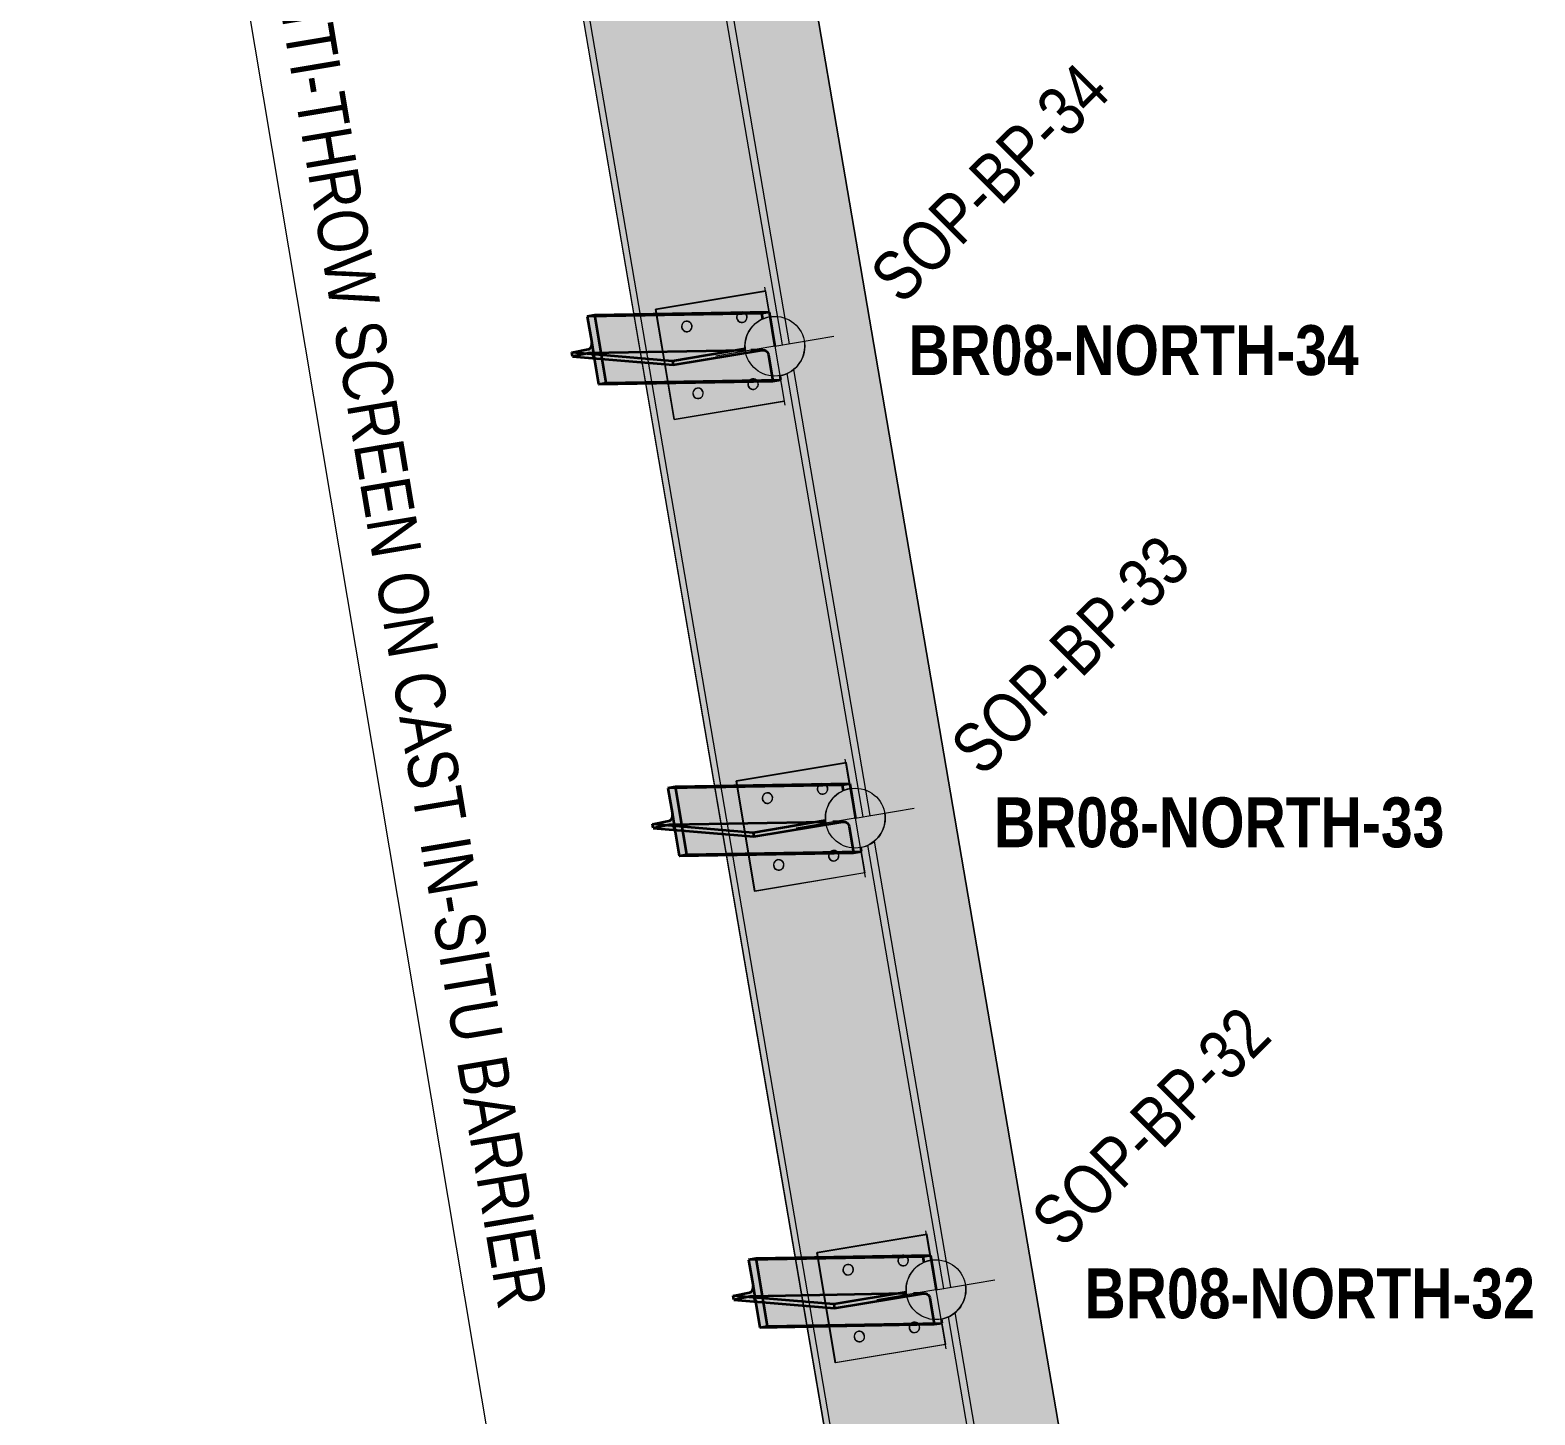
# Model space of a CAD drawing. Header units: metres. Extents: x 4 to 45, y -1 to 1222.
# Drawn here: x 41.039 to 44.813, y 1215.416 to 1218.889 of the extents above; entities that cross this region are included whole.
import ezdxf

# ---------------------------------------------------------------- set-up
doc = ezdxf.new("R2010")
doc.units = ezdxf.units.M
doc.layers.get('Defpoints').update_dxf_attribs({"color": 41})
for name, color, linetype, lineweight in [('A-ANNO-DIMS', 7, 'Continuous', 9), ('A-ANNO-NOTE', 7, 'Continuous', 9), ('A-FLOR', 7, 'Continuous', 50), ('A-GENM', 7, 'Continuous', 35), ('A-GENM-IDEN', 7, 'Continuous', 18), ('S-FNDN-IDEN', 7, 'Continuous', 18), ('S-FSTN', 7, 'Continuous', 18)]:
    doc.layers.add(name, color=color, linetype=linetype, lineweight=lineweight)
doc.styles.add('Arial Narrow_4', font='ARIALN.TTF', dxfattribs={"height": 0.125})
doc.styles.add('Arial Narrow_B_1', font='ARIALNB.TTF', dxfattribs={"height": 0.125})
doc.dimstyles.new('Dimension_Standard_O__mm_', dxfattribs={"dimscale": 0.3048, "dimtxt": 0.127929, "dimasz": 0.410105, "dimexe": 0.393701, "dimexo": 0.246063, "dimgap": 0.246063, "dimtad": 1, "dimdec": 0, "dimlfac": 1000, "dimzin": 0, "dimdsep": 46, "dimtxsty": 'Arial Narrow_4', "dimsah": 1, "dimcen": 0.09, "dimaunit": 1, "dimadec": 4, "dimazin": 0, "dimtfac": 1, "dimtdec": 4, "dimtix": 1, "dimtmove": 0, "dimatfit": 3, "dimfxl": 1, "dimtvp": 1, "dimtfill": 1, "dimtolj": 1, "dimtzin": 0, "dimlwd": 18, "dimlwe": 18, "dimarcsym": 2})

# ---------------------------------------------------------------- blocks, each defined once
blk = doc.blocks.new('BR08_GEN_POST_0 - 360UB_BASE-V14-DRG-2873221 - NORTHERN SCREEN POST - PLAN')
at = {"layer": 'A-GENM', "true_color": 0xc0c0c0}
for points in [[(340.1349, 1215.635), (340.154, 1215.6383), (340.1255, 1215.8079), (340.1064, 1215.8046), (340.1283, 1215.6741)], [(340.1238, 1215.7011), (340.1177, 1215.7358), (340.1169, 1215.7305), (340.1144, 1215.7261), (340.1107, 1215.7232), (340.1086, 1215.7225), (340.0677, 1215.7141), (340.0694, 1215.7042), (340.1127, 1215.7127), (340.1169, 1215.7115), (340.1206, 1215.7084), (340.1231, 1215.7037)], [(340.124, 1215.6997), (340.1231, 1215.7037), (340.1206, 1215.7084), (340.1169, 1215.7115), (340.1127, 1215.7126), (340.1086, 1215.7123), (340.0694, 1215.7042), (340.1238, 1215.6997)], [(340.1349, 1215.635), (340.572, 1215.6427), (340.5916, 1215.646), (340.154, 1215.6383)]]:
    blk.add_hatch(color=9, dxfattribs=at).paths.add_polyline_path(points)
h = blk.add_hatch(color=9, dxfattribs=at)
h.paths.add_polyline_path([(340.5761, 1215.7295), (340.502, 1215.7175), (340.5012, 1215.7258), (340.5012, 1215.7337), (340.502, 1215.7415), (340.5038, 1215.7495), (340.5064, 1215.7573), (340.5099, 1215.7648), (340.5142, 1215.7718), (340.5192, 1215.7783), (340.5248, 1215.7843), (340.5311, 1215.7895), (340.538, 1215.7941), (340.5453, 1215.7979), (340.5529, 1215.8008), (340.5609, 1215.8029), (340.5637, 1215.8029), (340.5759, 1215.7306)])
h.paths.add_polyline_path([(340.154, 1215.6383), (340.5916, 1215.646), (340.5899, 1215.6558), (340.5885, 1215.656), (340.5761, 1215.7295), (340.5775, 1215.7297), (340.5631, 1215.8156), (340.1255, 1215.8079), (340.148, 1215.6741)])
at = {"layer": 'A-GENM'}
for p, q in [((340.5435, 1215.8123), (340.1064, 1215.8046)), ((340.1255, 1215.8079), (340.1064, 1215.8046)), ((340.1064, 1215.8046), (340.1175, 1215.7385)), ((340.5631, 1215.8156), (340.1255, 1215.8079)), ((340.154, 1215.6383), (340.1255, 1215.8079)), ((340.5631, 1215.8156), (340.5435, 1215.8123)), ((340.5435, 1215.8123), (340.5459, 1215.7981)), ((340.5778, 1215.7281), (340.5631, 1215.8156)), ((340.1175, 1215.7385), (340.1238, 1215.7011)), ((340.0677, 1215.7141), (340.1086, 1215.7225)), ((340.3203, 1215.6929), (340.0677, 1215.7141)), ((340.0694, 1215.7042), (340.0677, 1215.7141)), ((340.1103, 1215.7126), (340.0694, 1215.7042)), ((340.0694, 1215.7042), (340.3219, 1215.6831)), ((340.5017, 1215.7197), (340.112, 1215.7128)), ((340.1238, 1215.7011), (340.1349, 1215.635)), ((340.5014, 1215.7232), (340.3203, 1215.6929)), ((340.3203, 1215.6929), (340.3219, 1215.6831)), ((340.3219, 1215.6831), (340.5446, 1215.7203)), ((340.5467, 1215.7205), (340.5199, 1215.72)), ((340.5609, 1215.7088), (340.572, 1215.6427)), ((340.5916, 1215.646), (340.5899, 1215.6558)), ((340.1349, 1215.635), (340.572, 1215.6427)), ((340.1349, 1215.635), (340.154, 1215.6383)), ((340.154, 1215.6383), (340.5916, 1215.646)), ((340.572, 1215.6427), (340.5916, 1215.646))]:
    blk.add_line(p, q, dxfattribs=at)
at = {"layer": 'A-GENM', "flags": 128}
for points in [[(340.1086, 1215.7225), (340.1107, 1215.7232), (340.1127, 1215.7244), (340.1144, 1215.7261), (340.1159, 1215.7281), (340.1169, 1215.7305), (340.1175, 1215.7331), (340.1177, 1215.7358), (340.1175, 1215.7385)], [(340.1238, 1215.7011), (340.1231, 1215.7037), (340.1221, 1215.7062), (340.1206, 1215.7084), (340.1189, 1215.7102), (340.1169, 1215.7115), (340.1147, 1215.7124), (340.1125, 1215.7128), (340.1103, 1215.7126)], [(340.5446, 1215.7203), (340.5477, 1215.7204), (340.5509, 1215.7199), (340.5538, 1215.7187), (340.5564, 1215.7169), (340.5585, 1215.7146), (340.56, 1215.7118), (340.5609, 1215.7088)]]:
    blk.add_lwpolyline(points, dxfattribs=at)
blk = doc.blocks.new('BR08_GEN_POST_0 - 360UB_BASE-V15-DRG-2873221 - NORTHERN SCREEN POST - PLAN')
at = {"layer": 'A-GENM', "true_color": 0xc0c0c0}
for points in [[(339.9326, 1216.8179), (339.9517, 1216.8211), (339.9233, 1216.9907), (339.9042, 1216.9874), (339.9215, 1216.8839)], [(339.9215, 1216.8839), (339.9155, 1216.9186), (339.9146, 1216.9133), (339.9122, 1216.9089), (339.9085, 1216.906), (339.9063, 1216.9053), (339.8654, 1216.8969), (339.8671, 1216.8871), (339.9102, 1216.8956), (339.9146, 1216.8944), (339.9183, 1216.8912), (339.9208, 1216.8866)], [(339.9218, 1216.8825), (339.9208, 1216.8866), (339.9183, 1216.8912), (339.9146, 1216.8944), (339.9104, 1216.8955), (339.9063, 1216.8951), (339.8671, 1216.8871), (339.9215, 1216.8825)], [(339.9326, 1216.8179), (340.3697, 1216.8256), (340.3893, 1216.8289), (339.9517, 1216.8211)]]:
    blk.add_hatch(color=9, dxfattribs=at).paths.add_polyline_path(points)
h = blk.add_hatch(color=9, dxfattribs=at)
h.paths.add_polyline_path([(339.9517, 1216.8211), (340.3893, 1216.8289), (340.3877, 1216.8386), (340.3862, 1216.8389), (340.3738, 1216.9123), (340.3753, 1216.9126), (340.3609, 1216.9984), (339.9233, 1216.9907), (339.9367, 1216.9108)])
h.paths.add_polyline_path([(340.2999, 1216.8998), (340.2989, 1216.908), (340.2989, 1216.9162), (340.2998, 1216.9244), (340.3015, 1216.9324), (340.3042, 1216.9402), (340.3076, 1216.9476), (340.3119, 1216.9546), (340.3169, 1216.9612), (340.3226, 1216.9671), (340.3295, 1216.9728), (340.3357, 1216.9769), (340.343, 1216.9807), (340.3507, 1216.9837), (340.3586, 1216.9858), (340.3614, 1216.9858), (340.3738, 1216.9123), (340.3159, 1216.9025)])
at = {"layer": 'A-GENM'}
for p, q in [((340.3413, 1216.9952), (339.9042, 1216.9874)), ((339.9233, 1216.9907), (339.9042, 1216.9874)), ((339.9042, 1216.9874), (339.9152, 1216.9214)), ((340.3609, 1216.9984), (339.9233, 1216.9907)), ((339.9517, 1216.8211), (339.9233, 1216.9907)), ((340.3609, 1216.9984), (340.3413, 1216.9952)), ((340.3413, 1216.9952), (340.3436, 1216.981)), ((340.3755, 1216.9109), (340.3609, 1216.9984)), ((339.8654, 1216.8969), (339.9063, 1216.9053)), ((340.118, 1216.8758), (339.8654, 1216.8969)), ((339.8671, 1216.8871), (339.8654, 1216.8969)), ((340.2994, 1216.9025), (339.9097, 1216.8956)), ((339.9152, 1216.9214), (339.9215, 1216.8839)), ((340.2991, 1216.906), (340.118, 1216.8758)), ((340.1196, 1216.8659), (340.3423, 1216.9031)), ((340.3444, 1216.9033), (340.3176, 1216.9028)), ((339.908, 1216.8954), (339.8671, 1216.8871)), ((339.8671, 1216.8871), (340.1196, 1216.8659)), ((339.9215, 1216.8839), (339.9326, 1216.8179)), ((340.118, 1216.8758), (340.1196, 1216.8659)), ((340.3586, 1216.8916), (340.3697, 1216.8256)), ((339.9326, 1216.8179), (340.3697, 1216.8256)), ((339.9517, 1216.8211), (340.3893, 1216.8289)), ((340.3697, 1216.8256), (340.3893, 1216.8289)), ((340.3893, 1216.8289), (340.3877, 1216.8386)), ((339.9326, 1216.8179), (339.9517, 1216.8211))]:
    blk.add_line(p, q, dxfattribs=at)
at = {"layer": 'A-GENM', "flags": 128}
for points in [[(339.9063, 1216.9053), (339.9085, 1216.906), (339.9104, 1216.9072), (339.9122, 1216.9089), (339.9136, 1216.911), (339.9146, 1216.9133), (339.9153, 1216.9159), (339.9155, 1216.9186), (339.9152, 1216.9214)], [(340.3423, 1216.9031), (340.3455, 1216.9033), (340.3486, 1216.9027), (340.3515, 1216.9015), (340.3541, 1216.8997), (340.3562, 1216.8974), (340.3577, 1216.8946), (340.3586, 1216.8916)], [(339.9215, 1216.8839), (339.9208, 1216.8866), (339.9198, 1216.889), (339.9183, 1216.8912), (339.9166, 1216.893), (339.9146, 1216.8944), (339.9125, 1216.8953), (339.9102, 1216.8956), (339.908, 1216.8954)]]:
    blk.add_lwpolyline(points, dxfattribs=at)
blk = doc.blocks.new('BR08_GEN_POST_0 - 360UB_BASE-V16-DRG-2873221 - NORTHERN SCREEN POST - PLAN')
at = {"layer": 'A-GENM', "true_color": 0xc0c0c0}
h = blk.add_hatch(color=9, dxfattribs=at)
h.paths.add_polyline_path([(340.1722, 1218.0958), (340.0981, 1218.0838), (340.0973, 1218.0921), (340.0973, 1218.1001), (340.0981, 1218.1079), (340.0999, 1218.1159), (340.1025, 1218.1237), (340.106, 1218.1311), (340.1103, 1218.1381), (340.1153, 1218.1447), (340.1209, 1218.1506), (340.1272, 1218.1559), (340.1341, 1218.1604), (340.1414, 1218.1642), (340.149, 1218.1672), (340.157, 1218.1693), (340.1597, 1218.1693), (340.172, 1218.097)])
h.paths.add_polyline_path([(339.7494, 1218.004), (340.187, 1218.0117), (340.1853, 1218.022), (340.1846, 1218.0224), (340.1722, 1218.0958), (340.1729, 1218.0959), (340.1586, 1218.1813), (339.721, 1218.1736), (339.7254, 1218.1475)])
for points in [[(339.7303, 1218.0007), (339.7494, 1218.004), (339.721, 1218.1736), (339.7019, 1218.1703), (339.7192, 1218.0668)], [(339.7192, 1218.0668), (339.7132, 1218.1015), (339.7124, 1218.0962), (339.7099, 1218.0917), (339.7062, 1218.0888), (339.7041, 1218.0881), (339.6632, 1218.0798), (339.6648, 1218.0699), (339.7079, 1218.0784), (339.7124, 1218.0772), (339.7161, 1218.074), (339.7186, 1218.0694)], [(339.7195, 1218.0653), (339.7186, 1218.0694), (339.7161, 1218.074), (339.7123, 1218.0772), (339.7082, 1218.0783), (339.7041, 1218.0779), (339.6648, 1218.0699), (339.7193, 1218.0654)], [(339.7303, 1218.0007), (340.1674, 1218.0084), (340.187, 1218.0117), (339.7494, 1218.004)]]:
    blk.add_hatch(color=9, dxfattribs=at).paths.add_polyline_path(points)
at = {"layer": 'A-GENM'}
for p, q in [((340.1586, 1218.1813), (339.721, 1218.1736)), ((340.1586, 1218.1813), (340.139, 1218.178)), ((340.1731, 1218.0946), (340.1586, 1218.1813)), ((340.139, 1218.178), (339.7019, 1218.1703)), ((339.721, 1218.1736), (339.7019, 1218.1703)), ((339.7019, 1218.1703), (339.713, 1218.1042)), ((339.7494, 1218.004), (339.721, 1218.1736)), ((340.139, 1218.178), (340.1413, 1218.1642)), ((339.713, 1218.1042), (339.7192, 1218.0668)), ((339.6632, 1218.0798), (339.7041, 1218.0881)), ((339.9157, 1218.0586), (339.6632, 1218.0798)), ((339.6648, 1218.0699), (339.6632, 1218.0798)), ((339.7057, 1218.0783), (339.6648, 1218.0699)), ((339.6648, 1218.0699), (339.9174, 1218.0488)), ((340.0979, 1218.0854), (339.7074, 1218.0785)), ((339.7192, 1218.0668), (339.7303, 1218.0007)), ((340.0975, 1218.089), (339.9157, 1218.0586)), ((339.9174, 1218.0488), (340.14, 1218.0859)), ((340.1421, 1218.0861), (340.1117, 1218.0856)), ((340.1563, 1218.0745), (340.1674, 1218.0084)), ((339.9157, 1218.0586), (339.9174, 1218.0488)), ((339.7303, 1218.0007), (340.1674, 1218.0084)), ((339.7303, 1218.0007), (339.7494, 1218.004)), ((339.7494, 1218.004), (340.187, 1218.0117)), ((340.1674, 1218.0084), (340.187, 1218.0117)), ((340.187, 1218.0117), (340.1853, 1218.022))]:
    blk.add_line(p, q, dxfattribs=at)
at = {"layer": 'A-GENM', "flags": 128}
for points in [[(339.7041, 1218.0881), (339.7062, 1218.0888), (339.7082, 1218.0901), (339.7099, 1218.0917), (339.7113, 1218.0938), (339.7124, 1218.0962), (339.713, 1218.0988), (339.7132, 1218.1015), (339.713, 1218.1042)], [(339.7192, 1218.0668), (339.7186, 1218.0694), (339.7175, 1218.0719), (339.7161, 1218.074), (339.7143, 1218.0758), (339.7123, 1218.0772), (339.7102, 1218.0781), (339.7079, 1218.0784), (339.7057, 1218.0783)], [(340.14, 1218.0859), (340.1432, 1218.0861), (340.1463, 1218.0856), (340.1493, 1218.0844), (340.1518, 1218.0826), (340.1539, 1218.0802), (340.1555, 1218.0775), (340.1563, 1218.0745)]]:
    blk.add_lwpolyline(points, dxfattribs=at)
blk = doc.blocks.new('Barrier Post Column Base Plate - 25mm-8771698-DRG-2873221 - NORTHERN SCREEN POST - PLAN')
at = {"layer": 'S-FSTN'}
for p, q in [((340.2775, 1215.8221), (340.5536, 1215.8682)), ((340.5542, 1215.8688), (340.2782, 1215.8227)), ((340.5536, 1215.8682), (340.5542, 1215.8688)), ((340.5536, 1215.8682), (340.577, 1215.7283)), ((340.5778, 1215.7281), (340.5542, 1215.8688)), ((340.2775, 1215.8221), (340.2782, 1215.8227)), ((340.3238, 1215.546), (340.2775, 1215.8221)), ((340.2782, 1215.8227), (340.3245, 1215.5467)), ((340.485, 1215.8121), (340.4843, 1215.8115)), ((340.3469, 1215.7891), (340.3463, 1215.7884)), ((340.365, 1215.7703), (340.3656, 1215.771)), ((340.503, 1215.7934), (340.5036, 1215.794)), ((340.5892, 1215.6557), (340.5999, 1215.5921)), ((340.6005, 1215.5928), (340.5899, 1215.6558)), ((340.375, 1215.6215), (340.3744, 1215.6208)), ((340.5131, 1215.6445), (340.5124, 1215.6439)), ((340.5311, 1215.6258), (340.5317, 1215.6264)), ((340.5999, 1215.5921), (340.3238, 1215.546)), ((340.3245, 1215.5467), (340.6005, 1215.5928)), ((340.3931, 1215.6027), (340.3937, 1215.6034)), ((340.6005, 1215.5928), (340.5999, 1215.5921)), ((340.3238, 1215.546), (340.3245, 1215.5467))]:
    blk.add_line(p, q, dxfattribs=at)
for centre, start_param, end_param in [((340.4937, 1215.8024), 5.648711, 8.790304), ((340.4943, 1215.8031), 5.648711, 8.790304), ((340.4937, 1215.8024), 2.507118, 5.648711), ((340.4943, 1215.8031), 2.507118, 5.648711), ((340.3556, 1215.7794), 5.648711, 8.790304), ((340.3563, 1215.78), 5.648711, 8.790304), ((340.3556, 1215.7794), 2.507118, 5.648711), ((340.3563, 1215.78), 2.507118, 5.648711), ((340.3837, 1215.6118), 5.648711, 8.790304), ((340.3844, 1215.6124), 5.648711, 8.790304), ((340.3837, 1215.6118), 2.507118, 5.648711), ((340.3844, 1215.6124), 2.507118, 5.648711), ((340.5218, 1215.6348), 5.648711, 8.790304), ((340.5224, 1215.6355), 5.648711, 8.790304), ((340.5218, 1215.6348), 2.507118, 5.648711), ((340.5224, 1215.6355), 2.507118, 5.648711)]:
    blk.add_ellipse(centre, major_axis=(-0.00933, 0.00905), ratio=0.999323, start_param=start_param, end_param=end_param, dxfattribs=at)
blk = doc.blocks.new('Barrier Post Column Base Plate - 25mm-V22-DRG-2873221 - NORTHERN SCREEN POST - PLAN')
at = {"layer": 'S-FSTN'}
for p, q in [((340.0753, 1217.0049), (340.3513, 1217.051)), ((340.3519, 1217.0517), (340.0759, 1217.0056)), ((340.3513, 1217.051), (340.3519, 1217.0517)), ((340.3513, 1217.051), (340.3748, 1216.9111)), ((340.3755, 1216.9109), (340.3519, 1217.0517)), ((340.0753, 1217.0049), (340.0759, 1217.0056)), ((340.1215, 1216.7288), (340.0753, 1217.0049)), ((340.0759, 1217.0056), (340.1222, 1216.7295)), ((340.2827, 1216.995), (340.2821, 1216.9943)), ((340.3007, 1216.9762), (340.3013, 1216.9769)), ((340.1447, 1216.9719), (340.144, 1216.9713)), ((340.1627, 1216.9532), (340.1633, 1216.9538)), ((340.3108, 1216.8274), (340.3102, 1216.8267)), ((340.3869, 1216.8385), (340.3976, 1216.7749)), ((340.3982, 1216.7756), (340.3877, 1216.8386)), ((340.1728, 1216.8043), (340.1721, 1216.8037)), ((340.1908, 1216.7855), (340.1914, 1216.7862)), ((340.3288, 1216.8086), (340.3294, 1216.8092)), ((340.3976, 1216.7749), (340.1215, 1216.7288)), ((340.1222, 1216.7295), (340.3982, 1216.7756)), ((340.3982, 1216.7756), (340.3976, 1216.7749)), ((340.1215, 1216.7288), (340.1222, 1216.7295))]:
    blk.add_line(p, q, dxfattribs=at)
for centre, start_param, end_param in [((340.1534, 1216.9622), 5.649866, 8.791459), ((340.154, 1216.9629), 5.649866, 8.791459), ((340.1534, 1216.9622), 2.508274, 5.649866), ((340.154, 1216.9629), 2.508274, 5.649866), ((340.2914, 1216.9853), 5.649866, 8.791459), ((340.292, 1216.9859), 5.649866, 8.791459), ((340.2914, 1216.9853), 2.508274, 5.649866), ((340.292, 1216.9859), 2.508274, 5.649866), ((340.3195, 1216.8177), 5.649866, 8.791459), ((340.3201, 1216.8183), 5.649866, 8.791459), ((340.3195, 1216.8177), 2.508274, 5.649866), ((340.3201, 1216.8183), 2.508274, 5.649866), ((340.1815, 1216.7946), 5.649866, 8.791459), ((340.1821, 1216.7953), 5.649866, 8.791459), ((340.1815, 1216.7946), 2.508274, 5.649866), ((340.1821, 1216.7953), 2.508274, 5.649866)]:
    blk.add_ellipse(centre, major_axis=(-0.00932, 0.00907), ratio=0.999321, start_param=start_param, end_param=end_param, dxfattribs=at)
blk = doc.blocks.new('Barrier Post Column Base Plate - 25mm-V23-DRG-2873221 - NORTHERN SCREEN POST - PLAN')
at = {"layer": 'S-FSTN'}
for p, q in [((339.873, 1218.1878), (340.149, 1218.2339)), ((340.1497, 1218.2345), (339.8736, 1218.1884)), ((340.149, 1218.2339), (340.1497, 1218.2345)), ((340.149, 1218.2339), (340.1953, 1217.9578)), ((340.1731, 1218.0946), (340.1497, 1218.2345)), ((339.873, 1218.1878), (339.8736, 1218.1884)), ((339.9193, 1217.9117), (339.873, 1218.1878)), ((339.8736, 1218.1884), (339.9199, 1217.9123)), ((339.9424, 1218.1548), (339.9418, 1218.1541)), ((340.0804, 1218.1778), (340.0798, 1218.1772)), ((340.0984, 1218.159), (340.0991, 1218.1597)), ((339.9604, 1218.136), (339.961, 1218.1367)), ((340.1085, 1218.0102), (340.1079, 1218.0096)), ((340.1265, 1217.9914), (340.1272, 1217.9921)), ((340.196, 1217.9584), (340.1853, 1218.022)), ((340.1953, 1217.9578), (339.9193, 1217.9117)), ((339.9199, 1217.9123), (340.196, 1217.9584)), ((339.9705, 1217.9872), (339.9699, 1217.9865)), ((339.9885, 1217.9684), (339.9891, 1217.969)), ((340.196, 1217.9584), (340.1953, 1217.9578)), ((339.9193, 1217.9117), (339.9199, 1217.9123))]:
    blk.add_line(p, q, dxfattribs=at)
for centre, start_param, end_param in [((340.0891, 1218.1681), 5.651018, 8.792611), ((340.0898, 1218.1688), 5.651018, 8.792611), ((340.0891, 1218.1681), 2.509425, 5.651018), ((340.0898, 1218.1688), 2.509425, 5.651018), ((339.9511, 1218.1451), 5.651018, 8.792611), ((339.9517, 1218.1457), 5.651018, 8.792611), ((339.9511, 1218.1451), 2.509425, 5.651018), ((339.9517, 1218.1457), 2.509425, 5.651018), ((339.9798, 1217.9781), 5.651018, 8.792611), ((339.9792, 1217.9774), 2.509425, 5.651018), ((339.9798, 1217.9781), 2.509425, 5.651018), ((340.1172, 1218.0005), 5.651018, 8.792611), ((340.1179, 1218.0012), 5.651018, 8.792611), ((340.1172, 1218.0005), 2.509425, 5.651018), ((340.1179, 1218.0012), 2.509425, 5.651018), ((339.9792, 1217.9774), 5.651018, 8.792611)]:
    blk.add_ellipse(centre, major_axis=(-0.00931, 0.00908), ratio=0.999319, start_param=start_param, end_param=end_param, dxfattribs=at)
blk = doc.blocks.new('DIMBLOCK2-DRG-2873221 - NORTHERN SCREEN POST - PLAN')
at = {"layer": 'A-ANNO-DIMS', "color": 0, "lineweight": 18, "transparency": 16777216}
for p, q in [((41.7695, 1221.6095), (41.0394, 1221.4871)), ((42.5246, 1213.3543), (41.1784, 1221.3837)), ((42.8732, 1213.286), (42.4269, 1213.2111))]:
    blk.add_line(p, q, dxfattribs=at)
at = {"layer": 'A-ANNO-DIMS', "color": 0, "transparency": 16777216}
for points in [[(41.1989, 1221.3871), (41.1579, 1221.3802), (41.1577, 1221.507)], [(42.5451, 1213.3577), (42.504, 1213.3508), (42.5452, 1213.231)]]:
    blk.add_solid(points, dxfattribs=at)
at = {"layer": 'Defpoints', "color": 0, "transparency": 16777216}
for p in [(41.8434, 1221.6219), (41.1577, 1221.507), (42.9472, 1213.2984)]:
    blk.add_point(p, dxfattribs=at)
at = {"layer": 'A-ANNO-DIMS', "color": 0, "lineweight": 18, "transparency": 16777216, "insert": (41.9892, 1217.3921), "char_height": 0.125, "width": 4.161953, "attachment_point": 5, "rotation": 279.5172, "style": 'Arial Narrow_4', "bg_fill": 3, "box_fill_scale": 1.1, "bg_fill_color": 256, "bg_fill_true_color": 13158600, "bg_fill_transparency": 0}
blk.add_mtext('\\A1;ANTI-THROW SCREEN ON CAST IN-SITU BARRIER', dxfattribs=at)

msp = doc.modelspace()

# ---------------------------------------------------------------- hatches: boundary and pattern name
at = {"layer": 'A-ANNO-NOTE', "lineweight": 5, "true_color": 0x808080}
for points in [[(42.8329, 1218.0833), (42.9069, 1218.0958), (42.8944, 1218.1698), (42.8864, 1218.168), (42.8786, 1218.1653), (42.8712, 1218.1618), (42.8642, 1218.1575), (42.8577, 1218.1524), (42.8518, 1218.1467), (42.8465, 1218.1404), (42.842, 1218.1335), (42.8383, 1218.1262), (42.8354, 1218.1185), (42.8333, 1218.1106), (42.8322, 1218.1024), (42.8319, 1218.0942), (42.8325, 1218.086)], [(42.9194, 1218.0219), (42.928, 1218.0239), (42.9352, 1218.0264), (42.9426, 1218.0299), (42.9496, 1218.0342), (42.9561, 1218.0392), (42.962, 1218.0449), (42.9672, 1218.0513), (42.9717, 1218.0581), (42.9755, 1218.0655), (42.9784, 1218.0731), (42.9804, 1218.0811), (42.9816, 1218.0892), (42.9819, 1218.0974), (42.9812, 1218.1056), (42.9808, 1218.1083), (42.9069, 1218.0958), (42.9191, 1218.0239)], [(43.0346, 1216.8998), (43.1085, 1216.9123), (43.096, 1216.9863), (43.088, 1216.9845), (43.0802, 1216.9818), (43.0728, 1216.9783), (43.0642, 1216.9728), (43.0593, 1216.9689), (43.0534, 1216.9632), (43.0482, 1216.9569), (43.0437, 1216.95), (43.0399, 1216.9427), (43.037, 1216.935), (43.035, 1216.9271), (43.0338, 1216.9189), (43.0335, 1216.9107), (43.0342, 1216.9025)], [(43.121, 1216.8384), (43.129, 1216.8402), (43.1368, 1216.8429), (43.1442, 1216.8464), (43.1512, 1216.8507), (43.1577, 1216.8557), (43.1636, 1216.8614), (43.1688, 1216.8678), (43.1734, 1216.8746), (43.1771, 1216.882), (43.18, 1216.8896), (43.1821, 1216.8976), (43.1832, 1216.9057), (43.1835, 1216.9139), (43.1829, 1216.9221), (43.1825, 1216.9248), (43.1085, 1216.9123), (43.1088, 1216.9108)], [(43.2368, 1215.717), (43.3108, 1215.7295), (43.2983, 1215.8034), (43.2903, 1215.8016), (43.2825, 1215.7989), (43.2751, 1215.7954), (43.2681, 1215.7911), (43.2616, 1215.7861), (43.2557, 1215.7804), (43.2505, 1215.774), (43.2459, 1215.7672), (43.2422, 1215.7599), (43.2393, 1215.7522), (43.2372, 1215.7442), (43.2361, 1215.7361), (43.2358, 1215.7279), (43.2364, 1215.7197)], [(43.3233, 1215.6555), (43.3313, 1215.6574), (43.3391, 1215.66), (43.3465, 1215.6635), (43.3535, 1215.6678), (43.3613, 1215.6741), (43.3659, 1215.6786), (43.3711, 1215.6849), (43.3756, 1215.6918), (43.3794, 1215.6991), (43.3823, 1215.7068), (43.3843, 1215.7148), (43.3855, 1215.7229), (43.3858, 1215.7311), (43.3851, 1215.7393), (43.3847, 1215.742), (43.3108, 1215.7295), (43.3202, 1215.6741)]]:
    msp.add_hatch(color=8, dxfattribs=at).paths.add_polyline_path(points)
at = {"layer": 'A-FLOR', "true_color": 0xe1e1e1}
msp.add_hatch(color=254, dxfattribs=at).paths.add_polyline_path([(43.8842, 1212.6008), (44.09, 1212.6358), (42.4391, 1222.2856), (42.2341, 1222.2499), (42.3367, 1221.6497), (42.3742, 1221.6555), (42.3751, 1221.6472), (42.3751, 1221.6393), (42.3742, 1221.6315), (42.3725, 1221.6235), (42.3698, 1221.6157), (42.3664, 1221.6082), (42.3621, 1221.6012), (42.3571, 1221.5947), (42.3514, 1221.5887), (42.3478, 1221.5852), (42.539, 1220.4668), (42.5765, 1220.4726), (42.5774, 1220.4643), (42.5774, 1220.4564), (42.5765, 1220.4486), (42.5748, 1220.4406), (42.5721, 1220.4328), (42.5687, 1220.4254), (42.5644, 1220.4183), (42.5594, 1220.4118), (42.5537, 1220.4059), (42.5501, 1220.4023), (42.7412, 1219.2844), (42.7787, 1219.2902), (42.7796, 1219.2819), (42.7796, 1219.2739), (42.7787, 1219.2662), (42.7764, 1219.2562), (42.7743, 1219.2504), (42.7709, 1219.2429), (42.7666, 1219.2359), (42.7616, 1219.2294), (42.7547, 1219.2223), (42.7523, 1219.2198), (42.9434, 1218.102), (42.9809, 1218.1078), (42.9818, 1218.0995), (42.9818, 1218.0916), (42.9809, 1218.0838), (42.9791, 1218.0758), (42.9765, 1218.068), (42.9731, 1218.0605), (42.9688, 1218.0535), (42.9638, 1218.047), (42.958, 1218.0409), (42.9545, 1218.0375), (43.1458, 1216.9186), (43.1825, 1216.9248), (43.1834, 1216.916), (43.1834, 1216.9085), (43.1825, 1216.9003), (43.1808, 1216.8923), (43.1782, 1216.8845), (43.1747, 1216.877), (43.1704, 1216.87), (43.1654, 1216.8635), (43.1598, 1216.8576), (43.1567, 1216.8549), (43.3481, 1215.7358), (43.3848, 1215.7415), (43.3857, 1215.7332), (43.3857, 1215.7252), (43.3848, 1215.7175), (43.3831, 1215.7094), (43.3804, 1215.7016), (43.377, 1215.6942), (43.3727, 1215.6872), (43.3677, 1215.6807), (43.3612, 1215.674), (43.359, 1215.672), (43.551, 1214.5525), (43.5872, 1214.5581), (43.5881, 1214.5498), (43.588, 1214.5418), (43.5872, 1214.5338), (43.5854, 1214.526), (43.5828, 1214.5182), (43.5793, 1214.5108), (43.5751, 1214.5038), (43.5701, 1214.4972), (43.5633, 1214.4903), (43.5613, 1214.4886), (43.7526, 1213.3701), (43.7901, 1213.3759), (43.791, 1213.3676), (43.7909, 1213.3597), (43.7901, 1213.3519), (43.7883, 1213.3439), (43.7857, 1213.3361), (43.7822, 1213.3287), (43.778, 1213.3216), (43.773, 1213.3151), (43.7673, 1213.3092), (43.7637, 1213.3056), (43.88, 1212.6252)])
h = msp.add_hatch(color=254, dxfattribs=at)
h.paths.add_polyline_path([(43.533, 1212.5409), (43.8665, 1212.5977), (43.7469, 1213.2956), (43.7392, 1213.2926), (43.7293, 1213.29), (43.731, 1213.2798), (43.7114, 1213.2765), (43.4082, 1213.271), (43.5048, 1212.7059)])
h.paths.add_polyline_path([(43.7168, 1213.3641), (43.7349, 1213.3671), (43.5449, 1214.4781), (43.5389, 1214.4756), (43.5287, 1214.4727), (43.5271, 1214.4721), (43.5287, 1214.4626), (43.5091, 1214.4593), (43.2059, 1214.4537), (43.3787, 1213.4434), (43.7024, 1213.4494), (43.7165, 1213.3656)])
h.paths.add_polyline_path([(43.5146, 1214.5463), (43.5327, 1214.5494), (43.3425, 1215.6616), (43.3358, 1215.6588), (43.3263, 1215.6561), (43.3247, 1215.6555), (43.3263, 1215.646), (43.3067, 1215.6427), (43.0035, 1215.6374), (43.1764, 1214.6262), (43.5002, 1214.6322), (43.5144, 1214.5477)])
h.paths.add_polyline_path([(43.3123, 1215.7297), (43.3303, 1215.7328), (43.1403, 1216.8444), (43.134, 1216.8418), (43.124, 1216.839), (43.1224, 1216.8384), (43.124, 1216.8289), (43.1044, 1216.8256), (42.8012, 1216.8202), (42.974, 1215.8099), (43.2979, 1215.8156), (43.3121, 1215.7305)])
h.paths.add_polyline_path([(43.11, 1216.9126), (43.1281, 1216.9156), (42.9377, 1218.0274), (42.928, 1218.0239), (42.92, 1218.0219), (42.9217, 1218.0117), (42.9011, 1218.0084), (42.5989, 1218.0031), (42.7717, 1216.9927), (43.0956, 1216.9984), (43.1098, 1216.9139)])
h.paths.add_polyline_path([(42.9076, 1218.0959), (42.9257, 1218.099), (42.7355, 1219.2098), (42.7278, 1219.2069), (42.7178, 1219.2042), (42.7195, 1219.1941), (42.6999, 1219.1908), (42.3967, 1219.1854), (42.5694, 1218.1756), (42.8933, 1218.1813), (42.9074, 1218.0974)])
h.paths.add_polyline_path([(42.7054, 1219.2783), (42.7235, 1219.2814), (42.5333, 1220.3923), (42.5256, 1220.3893), (42.5157, 1220.3867), (42.5174, 1220.3765), (42.4978, 1220.3732), (42.1945, 1220.3676), (42.3672, 1219.3579), (42.6911, 1219.3636), (42.7052, 1219.2798)])
h.paths.add_polyline_path([(42.5032, 1220.4608), (42.5213, 1220.4638), (42.331, 1221.5751), (42.3233, 1221.5722), (42.3132, 1221.5696), (42.3149, 1221.5594), (42.2953, 1221.5561), (41.9921, 1221.5515), (42.165, 1220.5401), (42.4889, 1220.5461), (42.503, 1220.4623)])
h.paths.add_polyline_path([(42.3009, 1221.6436), (42.319, 1221.6467), (42.2164, 1222.2468), (41.8831, 1222.1887), (41.9626, 1221.724), (42.2868, 1221.729), (42.3007, 1221.6451)])
h = msp.add_hatch(color=254, dxfattribs=at)
h.paths.add_polyline_path([(43.8665, 1212.5977), (43.8842, 1212.6008), (43.7632, 1213.3056), (43.7555, 1213.3002), (43.7471, 1213.2956), (43.853, 1212.6764)])
h.paths.add_polyline_path([(43.7349, 1213.3671), (43.7526, 1213.3701), (43.5613, 1214.4886), (43.5543, 1214.4834), (43.5477, 1214.4795), (43.545, 1214.4777), (43.7347, 1213.3683)])
h.paths.add_polyline_path([(43.5327, 1214.5494), (43.5504, 1214.5524), (43.359, 1215.672), (43.3526, 1215.6672), (43.3465, 1215.6635), (43.3426, 1215.6611), (43.5325, 1214.5504)])
h.paths.add_polyline_path([(43.3303, 1215.7328), (43.3481, 1215.7358), (43.1567, 1216.8549), (43.1503, 1216.8501), (43.1437, 1216.8461), (43.1403, 1216.8439), (43.3302, 1215.7338)])
h.paths.add_polyline_path([(43.1281, 1216.9156), (43.1458, 1216.9186), (42.954, 1218.0375), (42.9467, 1218.0323), (42.9379, 1218.0274), (43.1279, 1216.9167)])
h.paths.add_polyline_path([(42.9257, 1218.099), (42.9434, 1218.102), (42.7518, 1219.2198), (42.7449, 1219.2149), (42.7358, 1219.2098), (42.9255, 1218.1002)])
h.paths.add_polyline_path([(42.7235, 1219.2814), (42.7412, 1219.2844), (42.5496, 1220.4023), (42.5408, 1220.3962), (42.5335, 1220.3923), (42.7233, 1219.2825)])
h.paths.add_polyline_path([(42.5213, 1220.4638), (42.539, 1220.4668), (42.3473, 1221.5852), (42.339, 1221.5793), (42.3313, 1221.5751), (42.5211, 1220.465)])
h.paths.add_polyline_path([(42.319, 1221.6467), (42.3367, 1221.6497), (42.2341, 1222.2499), (42.2164, 1222.2468), (42.3188, 1221.6479)])
h = msp.add_hatch(color=254, dxfattribs=at)
h.paths.add_polyline_path([(43.3634, 1213.4432), (43.3635, 1213.4432), (43.3628, 1213.4469)])
h.paths.add_polyline_path([(43.1611, 1214.6259), (43.1612, 1214.6259), (43.1605, 1214.6294)])
h.paths.add_polyline_path([(42.9586, 1215.8096), (42.9588, 1215.8096), (42.9578, 1215.8139)])
h.paths.add_polyline_path([(42.7562, 1216.9924), (42.7565, 1216.9925), (42.7551, 1216.9984)])
h.paths.add_polyline_path([(42.5538, 1218.1753), (42.5542, 1218.1753), (42.5534, 1218.1773)])
h.paths.add_polyline_path([(42.5333, 1218.2952), (42.5333, 1218.2952), (42.532, 1218.3027)])
h.paths.add_polyline_path([(42.3515, 1219.3577), (42.352, 1219.3577), (42.1788, 1220.3674), (42.1787, 1220.3674), (42.3505, 1219.3636)])
h.paths.add_polyline_path([(42.1492, 1220.5398), (42.1499, 1220.5399), (41.9763, 1221.5512), (41.9762, 1221.5512), (42.1481, 1220.5461)])
h.paths.add_polyline_path([(41.9466, 1221.7238), (41.9474, 1221.7238), (41.8678, 1222.1861), (41.8676, 1222.1855), (41.9461, 1221.7272)])
h = msp.add_hatch(color=254, dxfattribs=at)
h.paths.add_polyline_path([(43.5182, 1212.5384), (43.533, 1212.5409), (43.4082, 1213.271), (43.393, 1213.2707), (43.5181, 1212.539)])
h.paths.add_polyline_path([(43.3635, 1213.4432), (43.3787, 1213.4434), (43.2059, 1214.4537), (43.1907, 1214.4535), (43.3627, 1213.448)])
h.paths.add_polyline_path([(43.1612, 1214.6259), (43.1764, 1214.6262), (43.0035, 1215.6374), (42.9883, 1215.6368), (43.1604, 1214.6305)])
h.paths.add_polyline_path([(42.9588, 1215.8096), (42.974, 1215.8099), (42.8012, 1216.8202), (42.786, 1216.82), (42.9578, 1215.8156)])
h.paths.add_polyline_path([(42.7565, 1216.9925), (42.7717, 1216.9927), (42.5989, 1218.0031), (42.5837, 1218.0028), (42.7555, 1216.9984)])
h.paths.add_polyline_path([(42.5542, 1218.1753), (42.5694, 1218.1756), (42.3967, 1219.1854), (42.3815, 1219.1852), (42.5539, 1218.1773)])
h.paths.add_polyline_path([(42.352, 1219.3577), (42.3672, 1219.3579), (42.1945, 1220.3676), (42.1794, 1220.3674), (42.351, 1219.3636)])
h.paths.add_polyline_path([(42.1499, 1220.5399), (42.165, 1220.5401), (41.9921, 1221.5515), (41.9769, 1221.5512), (42.1488, 1220.5461)])
h.paths.add_polyline_path([(41.9474, 1221.7238), (41.9626, 1221.724), (41.8831, 1222.1887), (41.8683, 1222.1862), (41.9465, 1221.729)])

# ---------------------------------------------------------------- linework, layer by layer
at = {"layer": 'A-ANNO-NOTE', "color": 8, "lineweight": 18, "true_color": 0x808080}
for p, q in [((42.9069, 1218.0958), (42.8819, 1218.2437)), ((42.9069, 1218.0958), (43.0548, 1218.1208)), ((42.9069, 1218.0958), (42.759, 1218.0708)), ((42.9069, 1218.0958), (42.9319, 1217.9479)), ((43.1085, 1216.9123), (43.0835, 1217.0602)), ((43.1085, 1216.9123), (43.2564, 1216.9374)), ((43.1085, 1216.9123), (42.9606, 1216.8873)), ((43.1085, 1216.9123), (43.1335, 1216.7644)), ((43.3108, 1215.7295), (43.2858, 1215.8774)), ((43.3108, 1215.7295), (43.1629, 1215.7045)), ((43.3108, 1215.7295), (43.4587, 1215.7545)), ((43.3108, 1215.7295), (43.3358, 1215.5816))]:
    msp.add_line(p, q, dxfattribs=at)
for centre in [(42.9069, 1218.0958), (43.1085, 1216.9123), (43.3108, 1215.7295)]:
    msp.add_circle(centre, 0.075, dxfattribs=at)
for centre, start, end in [((42.9069, 1218.0958), 99.6032, 189.6032), ((42.9069, 1218.0958), 279.6032, 9.6032), ((43.1085, 1216.9123), 99.6032, 189.6032), ((43.1085, 1216.9123), 279.6032, 9.6032), ((43.3108, 1215.7295), 99.6032, 189.6032), ((43.3108, 1215.7295), 279.6032, 9.6032)]:
    msp.add_arc(centre, 0.075, start, end, dxfattribs=at)
at = {"layer": 'A-FLOR', "color": 252, "lineweight": 18, "true_color": 0x888888}
for p, q in [((44.09, 1212.6358), (42.4389, 1222.2856)), ((42.4391, 1222.2856), (44.09, 1212.6358)), ((43.5183, 1212.5384), (41.8676, 1222.186)), ((43.5182, 1212.5384), (41.8683, 1222.1862)), ((43.533, 1212.5409), (41.8831, 1222.1887)), ((42.9257, 1218.099), (42.7357, 1219.2099)), ((42.9434, 1218.102), (42.7522, 1219.2202)), ((43.1458, 1216.9186), (42.9544, 1218.0378)), ((43.1281, 1216.9156), (42.9379, 1218.0276)), ((43.3303, 1215.7328), (43.1403, 1216.8444)), ((43.3481, 1215.7358), (43.1567, 1216.8549)), ((43.5327, 1214.5494), (43.3425, 1215.6616)), ((43.5504, 1214.5524), (43.359, 1215.672))]:
    msp.add_line(p, q, dxfattribs=at)

# ---------------------------------------------------------------- block references
at = {"layer": 'A-GENM'}
for name in ['BR08_GEN_POST_0 - 360UB_BASE-V16-DRG-2873221 - NORTHERN SCREEN POST - PLAN', 'BR08_GEN_POST_0 - 360UB_BASE-V15-DRG-2873221 - NORTHERN SCREEN POST - PLAN', 'BR08_GEN_POST_0 - 360UB_BASE-V14-DRG-2873221 - NORTHERN SCREEN POST - PLAN']:
    msp.add_blockref(name, (-297.2653, 0), dxfattribs=at)
at = {"layer": 'S-FSTN'}
for name in ['Barrier Post Column Base Plate - 25mm-V23-DRG-2873221 - NORTHERN SCREEN POST - PLAN', 'Barrier Post Column Base Plate - 25mm-V22-DRG-2873221 - NORTHERN SCREEN POST - PLAN', 'Barrier Post Column Base Plate - 25mm-8771698-DRG-2873221 - NORTHERN SCREEN POST - PLAN']:
    msp.add_blockref(name, (-297.2653, 0), dxfattribs=at)

# ---------------------------------------------------------------- next in the draw order: texts
at = {"layer": 'A-GENM-IDEN', "lineweight": 9, "char_height": 0.125, "attachment_point": 1, "style": 'Arial Narrow_B_1', "bg_fill": 3, "box_fill_scale": 1, "bg_fill_color": 256, "bg_fill_true_color": 13158600, "bg_fill_transparency": 0}
for s, insert in [('BR08-NORTH-34', (43.2417, 1218.1486)), ('BR08-NORTH-33', (43.4564, 1216.9643)), ('BR08-NORTH-32', (43.6833, 1215.7829))]:
    msp.add_mtext(s, dxfattribs=dict(at, insert=insert))
at = {"layer": 'S-FNDN-IDEN', "lineweight": 9, "char_height": 0.125, "attachment_point": 1, "rotation": 45, "style": 'Arial Narrow_4', "bg_fill": 3, "box_fill_scale": 1, "bg_fill_color": 256, "bg_fill_true_color": 13158600, "bg_fill_transparency": 0}
for s, insert in [('SOP-BP-34', (43.137, 1218.2854)), ('SOP-BP-33', (43.3386, 1217.1019)), ('SOP-BP-32', (43.5409, 1215.919))]:
    msp.add_mtext(s, dxfattribs=dict(at, insert=insert))

# ---------------------------------------------------------------- next in the draw order: dimensions: what is measured, and where the dimension line sits
at = {"layer": 'A-ANNO-DIMS', "lineweight": 18}
dim = msp.add_linear_dim(base=(41.1577, 1221.507), p1=(42.9472, 1213.2984), p2=(41.8434, 1221.6219), angle=279.5172, text='ANTI-THROW SCREEN ON CAST IN-SITU BARRIER', dimstyle='Dimension_Standard_O__mm_', override={"dimpost": '<>', "dimfxl": 8.396424}, dxfattribs=at)
dim.commit()
dim.dimension.update_dxf_attribs({"geometry": 'DIMBLOCK2-DRG-2873221 - NORTHERN SCREEN POST - PLAN', "text_midpoint": (41.9892, 1217.3921)})

doc.saveas('drawing.dxf')
